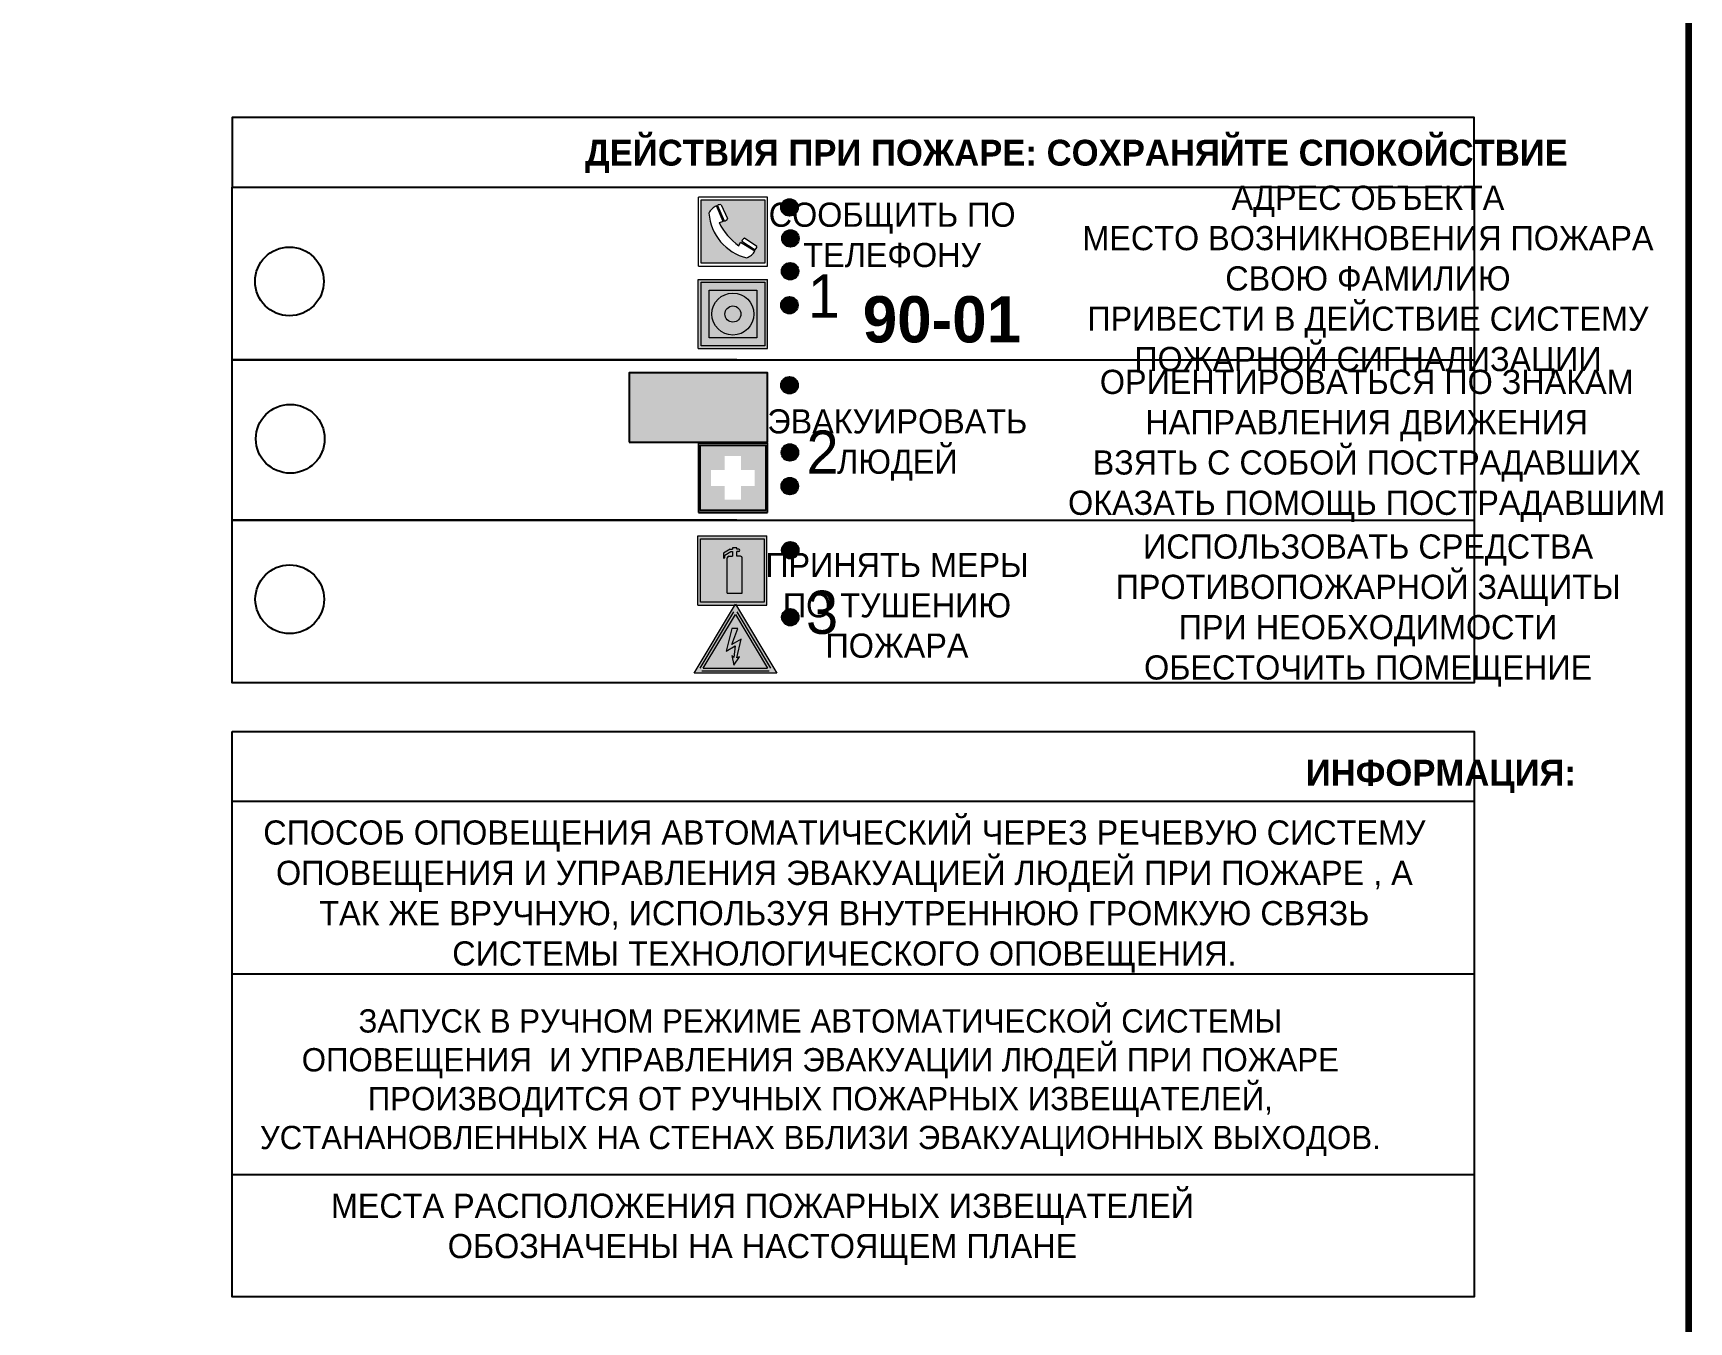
# Model space of a CAD drawing. Header units: millimetres. Extents: x 13114 to 67229, y 22859 to 38520.
# Drawn here: x 25058 to 25249.7, y 25631.9 to 25781.1 of the extents above; entities that cross this region are included whole.
import ezdxf

# ---------------------------------------------------------------- set-up
doc = ezdxf.new("R2010")
doc.units = ezdxf.units.MM
doc.styles.add('обычный', font='arial.ttf')

# ---------------------------------------------------------------- blocks, each defined once
blk = doc.blocks.new('A$C3E6D3DDE')
at = {"lineweight": 5}
h = blk.add_hatch(color=40, dxfattribs=at)
h.paths.add_polyline_path([(24.1, 1.45), (16.46, -11.35), (31.74, -11.35)])
h.paths.add_polyline_path([(24.09, -0.46), (30.03, -10.41), (18.14, -10.41)], flags=16)
h.paths.add_polyline_path([(24.54, -3.08), (23.41, -6.02), (25.13, -5.01), (24.33, -8.5), (24.82, -8.27), (23.79, -9.86), (23.4, -8.04), (23.8, -8.43), (24.04, -6.29), (22.39, -7.25), (23.44, -3.08)], flags=0)
h = blk.add_hatch(color=256, dxfattribs=at)
h.paths.add_polyline_path([(24.37, 0.03, 0.567511), (23.82, 0.03), (17.59, -10.4, 0.582454), (17.86, -10.88), (30.32, -10.88, 0.582149), (30.6, -10.4)])
h.paths.add_polyline_path([(24.09, -0.46), (18.14, -10.41), (30.03, -10.41)], flags=16)
h.paths.add_polyline_path([(24.54, -3.08), (23.41, -6.02), (25.13, -5.01), (24.33, -8.5), (24.82, -8.27), (23.79, -9.86), (23.4, -8.04), (23.8, -8.43), (24.04, -6.29), (22.39, -7.25), (23.44, -3.08)], flags=0)
h = blk.add_hatch(color=40, dxfattribs=at)
h.paths.add_polyline_path([(24.09, -0.46), (18.14, -10.41), (30.03, -10.41)])
h.paths.add_polyline_path([(24.82, -8.27), (23.79, -9.86), (23.4, -8.04), (23.8, -8.43), (24.04, -6.29), (22.39, -7.25), (23.44, -3.08), (24.54, -3.08), (23.41, -6.02), (25.13, -5.01), (24.33, -8.5)], flags=16)
at = {"color": 40, "lineweight": 5}
for p, q in [((16.46, -11.35), (24.1, 1.45)), ((24.1, 1.45), (31.74, -11.35))]:
    blk.add_line(p, q, dxfattribs=at)
at = {"lineweight": 5}
for p, q in [((17.59, -10.4), (23.82, 0.03)), ((24.37, 0.03), (30.6, -10.4)), ((18.14, -10.41), (24.09, -0.46)), ((24.09, -0.46), (30.03, -10.41)), ((23.44, -3.08), (22.39, -7.25)), ((23.41, -6.02), (24.54, -3.08)), ((25.13, -5.01), (23.41, -6.02)), ((24.54, -3.08), (23.44, -3.08)), ((24.33, -8.5), (25.13, -5.01)), ((22.39, -7.25), (24.04, -6.29)), ((23.8, -8.43), (23.4, -8.04)), ((23.4, -8.04), (23.79, -9.86)), ((23.79, -9.86), (24.82, -8.27)), ((24.04, -6.29), (23.8, -8.43)), ((24.82, -8.27), (24.33, -8.5)), ((17.86, -10.88), (30.32, -10.88)), ((18.14, -10.41), (30.03, -10.41))]:
    blk.add_line(p, q, dxfattribs=at)
at = {"color": 50, "lineweight": 5}
blk.add_line((31.74, -11.35), (16.46, -11.35), dxfattribs=at)
blk = doc.blocks.new('A$C456E1F9C')
at = {"lineweight": 5}
h = blk.add_hatch(color=242, dxfattribs=at)
h.paths.add_polyline_path([(0.51, -1.47), (0.51, -13.26), (12.29, -13.26), (12.29, -1.47)])
h.paths.add_polyline_path([(5.42, -4.95, -0.254479), (4.78, -5.4), (3.52, -2.53, -0.209735), (4.23, -2.4)], flags=16)
h.paths.add_polyline_path([(8.53, -8.6), (10.87, -10.17), (10.54, -10.76), (8.03, -9.13, -0.192251)], flags=16)
h.paths.add_polyline_path([(4.61, -5.49, 0.005518), (3.87, -5.72, 0.128647), (7.49, -10.01, 0.00809), (7.83, -9.33), (10.47, -10.97, -0.16736), (8.99, -12.25, -0.327862), (1.95, -3.95, -0.166952), (3.36, -2.62)], flags=16)
at = {"color": 242, "lineweight": 5}
for p, q in [((0, -13.77), (0, -0.97)), ((12.8, -0.97), (0, -0.97)), ((4.61, -5.49), (3.36, -2.62)), ((3.52, -2.53), (4.78, -5.4)), ((4.23, -2.4), (5.42, -4.95)), ((12.8, -13.77), (12.8, -0.97)), ((8.03, -9.13), (10.54, -10.76)), ((10.81, -10.12), (8.53, -8.6)), ((7.83, -9.33), (10.47, -10.97)), ((10.54, -10.76), (10.8, -10.3)), ((10.8, -10.3), (10.81, -10.12)), ((0, -13.77), (12.8, -13.77))]:
    blk.add_line(p, q, dxfattribs=at)
blk.add_lwpolyline([(0.51, -1.47), (12.29, -1.47), (12.29, -13.26), (0.51, -13.26)], close=True, dxfattribs=at)
for centre, radius, start, end in [((4.59, -5.34), 2.99, 114.2845, 152.1974), ((4.02, -3.27), 0.891, 76.3284, 123.7092), ((11.12, -3.31), 9.19, 183.9915, 256.6009), ((14.98, -39.1), 35.17, 107.1487, 108.4135), ((13.86, -0.94), 11.08, 205.5536, 234.8762), ((4.68, -4.59), 0.824, 276.9621, 334.0723), ((8.94, -9.5), 0.989, 114.4092, 157.9388), ((-13.31, 0.8), 23.44, 332.5487, 334.4027), ((7.87, -9.46), 3, 291.9291, 329.9329)]:
    blk.add_arc(centre, radius, start, end, dxfattribs=at)
blk = doc.blocks.new('A$C54414219')
at = {"true_color": 0xffffff}
h = blk.add_hatch(color=7, dxfattribs=at)
h.paths.add_polyline_path([(2.39, -9.45), (2.39, -18.3), (11.23, -18.3), (11.23, -9.45)], flags=0)
h.paths.add_polyline_path([(10.71, -13.87, -1), (2.92, -13.87, -1)], flags=0)
h.paths.add_polyline_path([(8.3, -13.87, -1), (5.33, -13.87, -1)], flags=0)
h.paths.add_polyline_path([(0.41, -7.47), (0.41, -20.27), (13.21, -20.27), (13.21, -7.47)])
h.paths.add_polyline_path([(0.92, -19.77), (12.71, -19.77), (12.71, -7.98), (0.92, -7.98)], flags=16)
h.paths.add_polyline_path([(11.23, -9.45), (11.23, -18.3), (2.39, -18.3), (2.39, -9.45)], flags=0)
at = {"lineweight": 5}
h = blk.add_hatch(color=242, dxfattribs=at)
h.paths.add_polyline_path([(12.71, -7.98), (0.92, -7.98), (0.92, -19.77), (12.71, -19.77)])
h.paths.add_polyline_path([(11.23, -18.3), (2.39, -18.3), (2.39, -9.45), (11.23, -9.45)], flags=16)
h.paths.add_polyline_path([(10.71, -13.87, -1), (2.92, -13.87, -1)], flags=0)
h.paths.add_polyline_path([(8.3, -13.87, -1), (5.33, -13.87, -1)], flags=0)
at = {"true_color": 0xffffff}
h = blk.add_hatch(color=7, dxfattribs=at)
h.paths.add_polyline_path([(2.39, -9.45), (2.39, -18.3), (11.23, -18.3), (11.23, -9.45)])
h.paths.add_polyline_path([(10.71, -13.87, -1), (2.92, -13.87, -1)], flags=16)
h.paths.add_polyline_path([(8.3, -13.87, -1), (5.33, -13.87, -1)], flags=0)
at = {"lineweight": 5}
h = blk.add_hatch(color=242, dxfattribs=at)
h.paths.add_polyline_path([(2.92, -13.87, 1), (10.71, -13.87, 1)])
h.paths.add_polyline_path([(8.3, -13.87, -1), (5.33, -13.87, -1)], flags=16)
at = {"color": 242, "lineweight": 5}
for p, q in [((0.41, -20.27), (0.41, -7.47)), ((0.41, -7.47), (13.21, -7.47)), ((0.41, -7.47), (13.21, -7.47)), ((13.21, -20.27), (13.21, -7.47)), ((0.41, -20.27), (13.21, -20.27))]:
    blk.add_line(p, q, dxfattribs=at)
for points in [[(0.92, -7.98), (12.71, -7.98), (12.71, -19.77), (0.92, -19.77)], [(2.39, -9.45), (11.23, -9.45), (11.23, -18.3), (2.39, -18.3)]]:
    blk.add_lwpolyline(points, close=True, dxfattribs=at)
for radius in [3.89, 1.49]:
    blk.add_circle((6.81, -13.87), radius, dxfattribs=at)
blk = doc.blocks.new('A$C32E8229D')
at = {"true_color": 0xffffff}
blk.add_hatch(color=7, dxfattribs=at).paths.add_polyline_path([(0, 0), (0, -8), (16, -8), (16, 0)])
h = blk.add_hatch(color=126)
h.paths.add_polyline_path([(0.2, -0.2), (15.8, -0.2), (15.8, -7.8), (0.2, -7.8)])
h.paths.add_polyline_path([(13.49, -2.05), (12.08, -2.05), (11.37, -2.63, 0.162397), (11.29, -2.84), (11.29, -3.63), (10.35, -3.63), (10.35, -4.05), (11.68, -4.05), (11.68, -3.48), (12.26, -4.28), (11.29, -5.1), (11.29, -6.78), (11.85, -6.78), (11.85, -5.44), (12.8, -4.64), (12.8, -5.94), (14.46, -5.94), (14.46, -5.39), (13.45, -5.39), (13.45, -3.97), (12.46, -2.59), (13.15, -2.59), (13.69, -3.34), (14.18, -3)], flags=16)
h.paths.add_polyline_path([(10.74, -1.82, 1), (11.8, -1.82, 1)], flags=16)
h.paths.add_polyline_path([(9.39, -3.59), (5.99, -3.59), (6.56, -3.03), (5.91, -3.03), (5.1, -3.83), (5.91, -4.64), (6.56, -4.64), (5.99, -4.09), (9.39, -4.09)], flags=16)
h.paths.add_polyline_path([(4.29, -1.08), (1.72, -1.08), (1.72, -6.6), (4.29, -6.6)], flags=16)
at = {"color": 126}
blk.add_lwpolyline([(16, -8), (0, -8), (0, 0), (16, 0)], close=True, dxfattribs=at)
blk = doc.blocks.new('A$C18900ED3')
h = blk.add_hatch(color=126)
h.paths.add_polyline_path([(-0.18, -0.18), (-7.02, -0.18), (-7.02, -7.02), (-0.18, -7.02)])
h.paths.add_polyline_path([(-5.89, -4.46), (-5.89, -2.77), (-4.46, -2.77), (-4.46, -1.31), (-2.77, -1.31), (-2.77, -2.77), (-1.33, -2.77), (-1.33, -4.46), (-2.77, -4.46), (-2.77, -5.89), (-4.46, -5.89), (-4.46, -4.46)], flags=16)
at = {"color": 126}
for p, q in [((-7.2, 0), (-7.2, -7.2)), ((0, 0), (-7.2, 0)), ((0, -7.2), (0, 0)), ((-7.02, -7.02), (-7.02, -0.18)), ((-7.02, -0.18), (-0.18, -0.18)), ((-0.18, -0.18), (-0.18, -7.02)), ((-7.2, -7.2), (0, -7.2)), ((-0.18, -7.02), (-7.02, -7.02))]:
    blk.add_line(p, q, dxfattribs=at)
blk = doc.blocks.new('A$C3AD82952')
at = {"true_color": 0xf5f5ff}
h = blk.add_hatch(color=7, dxfattribs=at)
h.dxf.hatch_style = 1
h.paths.add_polyline_path([(8.21, 8.73, 0.414214), (7.89, 9.05), (7.22, 9.05), (7.22, 9.92), (7.59, 9.92, 1), (7.57, 10.36), (7.22, 10.36), (7.22, 10.6), (6.43, 10.6), (6.43, 10.36), (6.01, 10.36), (4.74, 9.59), (4.74, 8.69), (4.98, 8.73), (4.98, 9.26), (6.12, 9.91), (6.43, 9.91), (6.43, 9.05), (5.76, 9.05, 0.414214), (5.44, 8.73), (5.44, 2.2), (8.21, 2.2)], flags=0)
h.paths.add_polyline_path([(12.8, 12.8), (0, 12.8), (0, 0), (12.8, 0)])
h.paths.add_polyline_path([(0.51, 12.29), (12.29, 12.29), (12.29, 0.51), (0.51, 0.51)], flags=16)
h.paths.add_polyline_path([(4.74, 9.59), (6.01, 10.36), (6.43, 10.36), (6.43, 10.6), (7.22, 10.6), (7.22, 10.36), (7.59, 10.36, -0.94586), (7.59, 9.92), (7.22, 9.92), (7.22, 9.05), (7.89, 9.05, -0.414214), (8.21, 8.73), (8.21, 2.2), (5.44, 2.2), (5.44, 8.73, -0.414214), (5.76, 9.05), (6.43, 9.05), (6.43, 9.91), (6.12, 9.91), (4.98, 9.26), (4.98, 8.73), (4.74, 8.69)], flags=0)
h = blk.add_hatch(color=242)
h.dxf.hatch_style = 1
h.paths.add_polyline_path([(12.29, 12.29), (0.51, 12.29), (0.51, 0.51), (12.29, 0.51)])
h.paths.add_polyline_path([(4.74, 8.69), (4.74, 9.59), (6.01, 10.36), (6.43, 10.36), (6.43, 10.6), (7.22, 10.6), (7.22, 10.36), (7.59, 10.36, -0.94586), (7.59, 9.92), (7.22, 9.92), (7.22, 9.05), (7.89, 9.05, -0.414214), (8.21, 8.73), (8.21, 2.2), (5.44, 2.2), (5.44, 8.73, -0.414214), (5.76, 9.05), (6.43, 9.05), (6.43, 9.91), (6.12, 9.91), (4.98, 9.26), (4.98, 8.73)], flags=16)
h = blk.add_hatch(color=7, dxfattribs=at)
h.dxf.hatch_style = 1
h.paths.add_polyline_path([(8.21, 8.73, 0.414214), (7.89, 9.05), (7.22, 9.05), (7.22, 9.92), (7.59, 9.92, 1), (7.57, 10.36), (7.22, 10.36), (7.22, 10.6), (6.43, 10.6), (6.43, 10.36), (6.01, 10.36), (4.74, 9.59), (4.74, 8.69), (4.98, 8.73), (4.98, 9.26), (6.12, 9.91), (6.43, 9.91), (6.43, 9.05), (5.76, 9.05, 0.414214), (5.44, 8.73), (5.44, 2.2), (8.21, 2.2)])
at = {"color": 242, "lineweight": 5}
for p, q in [((0, 0), (0, 12.8)), ((0, 12.8), (12.8, 12.8)), ((12.8, 0), (12.8, 12.8)), ((6.01, 10.36), (4.74, 9.59)), ((4.74, 9.59), (4.74, 8.69)), ((4.98, 9.26), (6.12, 9.91)), ((4.98, 8.73), (4.98, 9.26)), ((6.01, 10.36), (6.43, 10.36)), ((6.12, 9.91), (6.43, 9.91)), ((7.22, 10.6), (6.43, 10.6)), ((6.43, 10.6), (6.43, 10.36)), ((6.43, 9.91), (6.43, 9.05)), ((7.22, 10.36), (7.22, 10.6)), ((7.59, 10.36), (7.22, 10.36)), ((7.22, 9.05), (7.22, 9.92)), ((7.59, 9.92), (7.22, 9.92)), ((4.74, 8.69), (4.98, 8.73)), ((5.44, 2.2), (5.44, 8.73)), ((5.76, 9.05), (6.43, 9.05)), ((7.89, 9.05), (7.22, 9.05)), ((8.21, 2.2), (8.21, 8.73)), ((0, 0), (12.8, 0)), ((5.44, 2.2), (8.21, 2.2))]:
    blk.add_line(p, q, dxfattribs=at)
blk.add_lwpolyline([(0.51, 12.29), (12.29, 12.29), (12.29, 0.51), (0.51, 0.51)], close=True, dxfattribs=at)
for centre, radius, start, end in [((7.58, 10.14), 0.223, 273.1875, 86.8125), ((5.76, 8.73), 0.32, 90, 180), ((7.89, 8.73), 0.32, 0, 90)]:
    blk.add_arc(centre, radius, start, end, dxfattribs=at)

msp = doc.modelspace()

# ---------------------------------------------------------------- hatches: boundary and pattern name
at = {"lineweight": 0}
h = msp.add_hatch(color=256, dxfattribs=at)
h.dxf.hatch_style = 1
h.paths.add_polyline_path([(25144.6, 25760.92, 1), (25146.53, 25760.92, 1)])
h = msp.add_hatch(color=256, dxfattribs=at)
h.dxf.hatch_style = 1
h.paths.add_polyline_path([(25144.7, 25757.33, 1), (25146.63, 25757.33, 1)])
h = msp.add_hatch(color=256, dxfattribs=at)
h.dxf.hatch_style = 1
h.paths.add_polyline_path([(25144.66, 25753.52, 1), (25146.59, 25753.52, 1)])
h = msp.add_hatch(color=256, dxfattribs=at)
h.dxf.hatch_style = 1
h.paths.add_polyline_path([(25144.58, 25749.59, 1), (25146.51, 25749.59, 1)])
h = msp.add_hatch(color=256, dxfattribs=at)
h.dxf.hatch_style = 1
h.paths.add_polyline_path([(25144.59, 25740.32, 1), (25146.52, 25740.32, 1)])
h = msp.add_hatch(color=256, dxfattribs=at)
h.dxf.hatch_style = 1
h.paths.add_polyline_path([(25144.63, 25732.54, 1), (25146.56, 25732.54, 1)])
h = msp.add_hatch(color=256, dxfattribs=at)
h.dxf.hatch_style = 1
h.paths.add_polyline_path([(25144.62, 25728.64, 1), (25146.56, 25728.64, 1)])
h = msp.add_hatch(color=256, dxfattribs=at)
h.dxf.hatch_style = 1
h.paths.add_polyline_path([(25144.68, 25721.22, 1), (25146.61, 25721.22, 1)])
h = msp.add_hatch(color=256, dxfattribs=at)
h.dxf.hatch_style = 1
h.paths.add_polyline_path([(25144.69, 25713.45, 1), (25146.62, 25713.45, 1)])

# ---------------------------------------------------------------- linework, layer by layer
at = {"color": 6, "lineweight": 100}
msp.add_lwpolyline([(24649.66, 25460.01), (25249.66, 25460.01), (25249.66, 25855.01), (24649.66, 25855.01)], close=True, dxfattribs=at)
for points in [[(25081.05, 25763.27), (25224.82, 25763.27), (25224.82, 25771.32), (25081.05, 25771.32)], [(25081.05, 25763.27), (25224.82, 25763.27), (25224.82, 25705.87), (25081.05, 25705.87)]]:
    msp.add_lwpolyline(points, close=True)
for points in [[(25139.47, 25743.28), (25081.05, 25743.28), (25224.82, 25743.28)], [(25139.47, 25724.7), (25081.05, 25724.7), (25224.82, 25724.7)]]:
    msp.add_lwpolyline(points)
at = {"color": 0}
msp.add_lwpolyline([(25081.05, 25700.21), (25224.82, 25700.21), (25224.82, 25634.76), (25081.05, 25634.76)], close=True, dxfattribs=at)
for points in [[(25081.05, 25692.16), (25224.82, 25692.16)], [(25081.05, 25672.16), (25224.82, 25672.16)], [(25081.05, 25648.91), (25224.82, 25648.91)]]:
    msp.add_lwpolyline(points, dxfattribs=at)
for centre, radius in [((25145.56, 25760.92), 0.966), ((25145.67, 25757.33), 0.966), ((25087.68, 25752.35), 3.98), ((25145.63, 25753.52), 0.966), ((25145.55, 25749.59), 0.966), ((25145.56, 25740.32), 0.966), ((25087.77, 25734.12), 3.98), ((25145.6, 25732.54), 0.966), ((25145.59, 25728.64), 0.966), ((25145.65, 25721.22), 0.966), ((25087.71, 25715.54), 3.98), ((25145.65, 25713.45), 0.966)]:
    msp.add_circle(centre, radius)

# ---------------------------------------------------------------- block references
for name, p, xscale, yscale, zscale in [('A$C456E1F9C', (25135.01, 25762.73), 0.625, 0.625, 0.625), ('A$C54414219', (25134.75, 25757.24), 0.625, 0.625, 0.625), ('A$C18900ED3', (25143.01, 25733.6), 1.111111111007631, 1.111111111007631, 1.111111111007631), ('A$C3AD82952', (25134.95, 25714.87), 0.625, 0.625, 0.625), ('A$C3E6D3DDE', (25124.24, 25714.06), 0.625, 0.625, 0.625)]:
    msp.add_blockref(name, p, dxfattribs=dict(xscale=xscale, yscale=yscale, zscale=zscale))
at = {"xscale": -1}
msp.add_blockref('A$C32E8229D', (25143.01, 25741.75), dxfattribs=at)

# ---------------------------------------------------------------- texts
at = {"lineweight": 0, "attachment_point": 5, "style": 'обычный'}
for s, insert, char_height, width in [('{\\fProxima Nova Rg|b1|i0|c204|p2;ДЕЙСТВИЯ ПРИ ПОЖАРЕ: СОХРАНЯЙТЕ СПОКОЙСТВИЕ\\H1.6644x; }', (25178.77, 25766.82), 3, 175.1736), ('\\pi-8.4,l8.4,t8.4;{\\fProxima Nova Rg|b0|i0|c204|p2;АДРЕС ОБЪЕКТА\\PМЕСТО ВОЗНИКНОВЕНИЯ ПОЖАРА \\PСВОЮ ФАМИЛИЮ\\PПРИВЕСТИ В ДЕЙСТВИЕ СИСТЕМУ \\PПОЖАРНОЙ СИГНАЛИЗАЦИИ}', (25212.51, 25752.29), 2.8, 126.6484), ('{\\fProxima Nova Rg|b0|i0|c204|p2;СООБЩИТЬ ПО \\PТЕЛЕФОНУ}', (25157.44, 25757.72), 2.8, 126.6484), ('{\\fProxima Nova Rg|b0|i0|c204|p2;1\\H1.1667x; }', (25149.54, 25750.66), 5, 126.6484), ('{\\fProxima Nova Rg|b1|i0|c204|p2;\\H1.0714x;90-01\\fProxima Nova Rg|b0|i0|c204|p2;\\H0.93331x; \\H1.3449x; }', (25163.2, 25747.92), 5, 126.6484), ('\\pi-8.4,l8.4,t8.4;{\\fProxima Nova Rg|b0|i0|c204|p2;ОРИЕНТИРОВАТЬСЯ ПО ЗНАКАМ \\PНАПРАВЛЕНИЯ ДВИЖЕНИЯ\\PВЗЯТЬ С СОБОЙ ПОСТРАДАВШИХ\\PОКАЗАТЬ ПОМОЩЬ ПОСТРАДАВШИМ}', (25212.37, 25733.31), 2.8, 126.6484), ('{\\fProxima Nova Rg|b0|i0|c204|p2;ЭВАКУИРОВАТЬ \\PЛЮДЕЙ}', (25158.04, 25733.4), 2.8, 126.6484), ('{\\fProxima Nova Rg|b0|i0|c204|p2;2\\H1.1967x; }', (25149.39, 25732.58), 5, 126.6484), ('\\pi-8.4,l8.4,t8.4;{\\fProxima Nova Rg|b0|i0|c204|p2;ИСПОЛЬЗОВАТЬ СРЕДСТВА \\PПРОТИВОПОЖАРНОЙ ЗАЩИТЫ \\PПРИ НЕОБХОДИМОСТИ \\PОБЕСТОЧИТЬ ПОМЕЩЕНИЕ}', (25212.53, 25714.24), 2.8, 126.6484), ('{\\fProxima Nova Rg|b0|i0|c204|p2;ПРИНЯТЬ МЕРЫ \\PПО ТУШЕНИЮ \\PПОЖАРА}', (25158, 25714.82), 2.8, 126.6484), ('{\\fProxima Nova Rg|b0|i0|c204|p2;3\\H1.1967x; }', (25149.33, 25714), 5, 126.6484), ('{\\fProxima Nova Rg|b1|i0|c204|p2;ИНФОРМАЦИЯ:\\H1.1997x; }', (25220.96, 25695.02), 3, 175.1736), ('{\\fProxima Nova Rg|b0|i0|c204|p2;СПОСОБ ОПОВЕЩЕНИЯ АВТОМАТИЧЕСКИЙ ЧЕРЕЗ РЕЧЕВУЮ СИСТЕМУ ОПОВЕЩЕНИЯ И УПРАВЛЕНИЯ ЭВАКУАЦИЕЙ ЛЮДЕЙ ПРИ ПОЖАРЕ , А ТАК ЖЕ ВРУЧНУЮ, ИСПОЛЬЗУЯ ВНУТРЕННЮЮ ГРОМКУЮ СВЯЗЬ СИСТЕМЫ ТЕХНОЛОГИЧЕСКОГО ОПОВЕЩЕНИЯ.}', (25151.91, 25681.12), 2.8, 137.0334), ('{\\fProxima Nova Rg|b0|i0|c204|p2;\\P\\pt8.1;ЗАПУСК В РУЧНОМ РЕЖИМЕ АВТОМАТИЧЕСКОЙ СИСТЕМЫ ОПОВЕЩЕНИЯ  И УПРАВЛЕНИЯ ЭВАКУАЦИИ ЛЮДЕЙ ПРИ ПОЖАРЕ ПРОИЗВОДИТСЯ ОТ РУЧНЫХ ПОЖАРНЫХ ИЗВЕЩАТЕЛЕЙ, УСТАНАНОВЛЕННЫХ НА СТЕНАХ ВБЛИЗИ ЭВАКУАЦИОННЫХ ВЫХОДОВ. }', (25149.13, 25661.82), 2.7, 131.4512), ('\\pt8.4;{\\fProxima Nova Rg|b0|i0|c204|p2;\\PМЕСТА РАСПОЛОЖЕНИЯ ПОЖАРНЫХ ИЗВЕЩАТЕЛЕЙ ОБОЗНАЧЕНЫ НА НАСТОЯЩЕМ ПЛАНЕ}', (25142.43, 25644.9), 2.8, 118.5618)]:
    msp.add_mtext(s, dxfattribs=dict(at, insert=insert, char_height=char_height, width=width))

doc.saveas('drawing.dxf')
